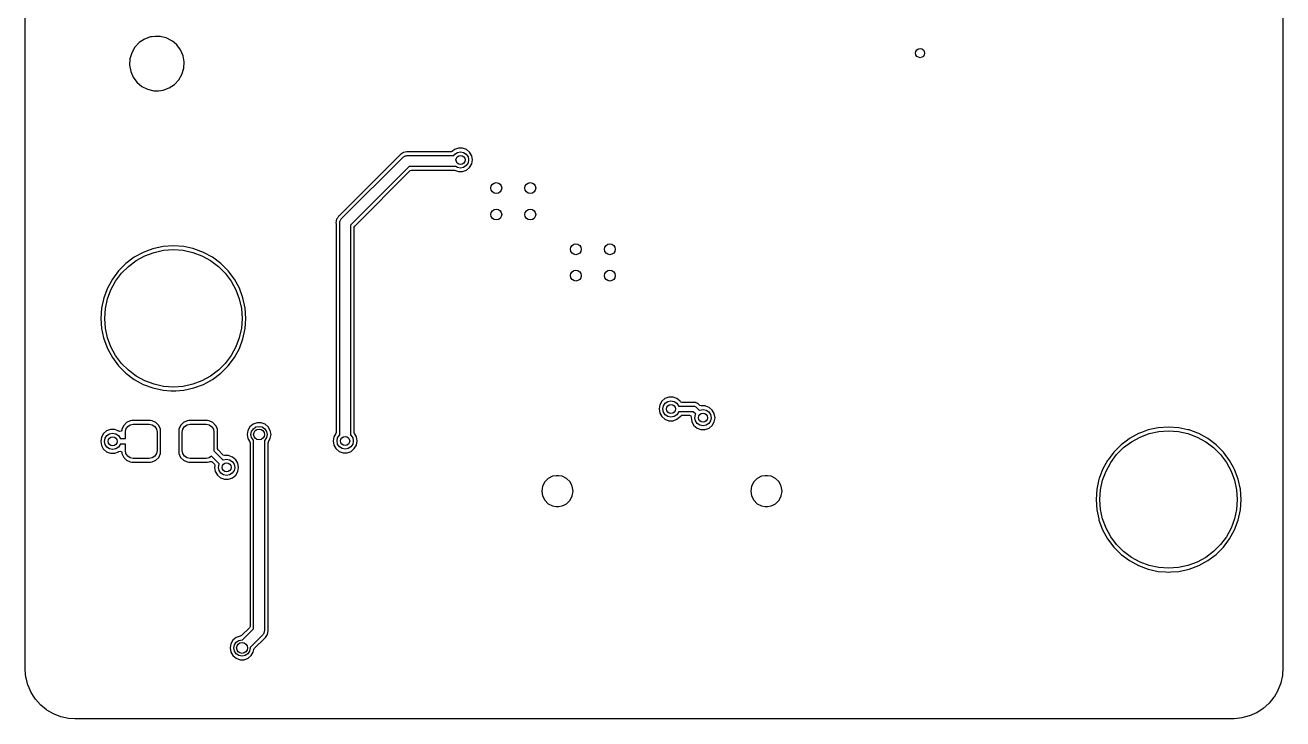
# Model space of a CAD drawing. Extents: x 1.12 to 2.49, y -4.71 to -3.25.
# Drawn here: x 1.119 to 2.488, y -4.71 to -3.955 of the extents above; entities that cross this region are included whole.
import ezdxf

# ---------------------------------------------------------------- set-up
doc = ezdxf.new("R2010")
doc.units = 0
doc.header["$MEASUREMENT"] = 0
doc.layers.add('BLACK', color=7, linetype='CONTINUOUS')

msp = doc.modelspace()

# ---------------------------------------------------------------- linework, layer by layer
at = {"layer": 'BLACK', "linetype": 'CONTINUOUS'}
for p, q in [((2.48808, -3.30129), (2.48819, -4.65272)), ((1.11895, -3.99848), (1.11894, -3.92992)), ((1.24897, -3.97017), (1.2432, -3.97396)), ((1.25546, -3.96781), (1.24897, -3.97017)), ((1.25718, -3.96761), (1.25546, -3.96781)), ((1.25546, -3.96781), (1.25546, -3.96781)), ((1.2606, -3.9672), (1.25718, -3.96761)), ((1.26578, -3.9672), (1.2606, -3.9672)), ((1.26737, -3.96758), (1.26578, -3.9672)), ((1.2725, -3.9688), (1.26737, -3.96758)), ((1.27867, -3.9719), (1.2725, -3.9688)), ((1.2725, -3.9688), (1.2725, -3.9688)), ((1.23846, -3.97899), (1.23501, -3.98497)), ((1.2432, -3.97396), (1.23846, -3.97899)), ((1.23846, -3.97899), (1.23846, -3.97899)), ((1.2432, -3.97396), (1.2432, -3.97396)), ((1.28113, -3.97396), (1.27867, -3.9719)), ((1.28396, -3.97634), (1.28113, -3.97396)), ((1.28809, -3.98188), (1.28396, -3.97634)), ((1.29082, -3.98822), (1.28809, -3.98188)), ((1.23303, -3.99159), (1.23262, -3.99848)), ((1.23501, -3.98497), (1.23303, -3.99159)), ((1.23303, -3.99159), (1.23303, -3.99159)), ((1.23501, -3.98497), (1.23501, -3.98497)), ((1.29202, -3.99502), (1.29082, -3.98822)), ((1.29162, -4.00192), (1.29202, -3.99502)), ((1.11897, -4.27402), (1.11895, -3.99848)), ((1.23262, -3.99848), (1.23262, -3.99848)), ((1.23262, -3.99848), (1.23382, -4.00528)), ((1.23382, -4.00528), (1.23656, -4.01163)), ((1.23656, -4.01163), (1.24068, -4.01717)), ((1.28618, -4.01452), (1.28964, -4.00853)), ((1.28964, -4.00853), (1.29162, -4.00192)), ((1.24068, -4.01717), (1.24598, -4.02161)), ((1.24598, -4.02161), (1.25215, -4.02471)), ((1.25215, -4.02471), (1.25887, -4.0263)), ((1.26918, -4.0257), (1.27567, -4.02334)), ((1.27567, -4.02334), (1.28144, -4.01954)), ((1.28144, -4.01954), (1.28618, -4.01452)), ((1.25887, -4.0263), (1.25887, -4.0263)), ((1.25887, -4.0263), (1.26404, -4.0263)), ((1.26404, -4.0263), (1.26918, -4.0257)), ((1.26404, -4.0263), (1.26404, -4.0263)), ((1.5308, -4.09347), (1.52962, -4.09425)), ((1.53465, -4.0927), (1.5308, -4.09347)), ((1.53543, -4.09286), (1.53465, -4.0927)), ((1.53465, -4.0927), (1.53465, -4.0927)), ((1.53581, -4.09289), (1.53543, -4.09286)), ((1.58262, -4.09289), (1.53581, -4.09289)), ((1.58386, -4.09244), (1.58262, -4.09289)), ((1.58641, -4.09031), (1.58386, -4.09244)), ((1.59065, -4.08876), (1.58641, -4.09031)), ((1.58665, -4.09531), (1.58952, -4.09339)), ((1.58952, -4.09339), (1.59291, -4.09272)), ((1.59517, -4.08876), (1.59065, -4.08876)), ((1.59291, -4.09272), (1.5963, -4.09339)), ((1.59942, -4.09031), (1.59517, -4.08876)), ((1.5963, -4.09339), (1.59918, -4.09531)), ((1.60288, -4.09321), (1.59942, -4.09031)), ((1.60514, -4.09712), (1.60288, -4.09321)), ((1.60288, -4.09321), (1.60288, -4.09321)), ((1.52685, -4.0966), (1.46117, -4.16228)), ((1.46315, -4.1659), (1.53047, -4.09858)), ((1.52709, -4.09631), (1.52685, -4.0966)), ((1.52754, -4.09565), (1.52709, -4.09631)), ((1.52962, -4.09425), (1.52754, -4.09565)), ((1.52754, -4.09565), (1.52754, -4.09565)), ((1.53047, -4.09858), (1.53114, -4.09819)), ((1.53114, -4.09819), (1.53169, -4.09764)), ((1.53169, -4.09764), (1.53244, -4.09744)), ((1.53244, -4.09744), (1.53312, -4.09705)), ((1.53312, -4.09705), (1.53389, -4.09705)), ((1.53389, -4.09705), (1.53465, -4.09685)), ((1.53465, -4.09685), (1.58562, -4.09685)), ((1.58562, -4.09685), (1.58665, -4.09531)), ((1.59918, -4.09531), (1.6011, -4.09818)), ((1.6011, -4.10496), (1.59918, -4.10784)), ((1.6011, -4.09818), (1.60177, -4.10157)), ((1.60177, -4.10157), (1.6011, -4.10496)), ((1.60288, -4.10994), (1.60514, -4.10603)), ((1.60593, -4.10157), (1.60514, -4.09712)), ((1.60514, -4.09712), (1.60514, -4.09712)), ((1.60514, -4.09712), (1.60514, -4.09712)), ((1.60514, -4.10603), (1.60593, -4.10157)), ((1.53709, -4.10866), (1.47323, -4.17252)), ((1.47775, -4.1736), (1.53817, -4.11318)), ((1.58788, -4.10866), (1.53709, -4.10866)), ((1.53817, -4.11318), (1.53953, -4.11262)), ((1.53953, -4.11262), (1.5855, -4.11262)), ((1.5855, -4.11262), (1.58624, -4.11282)), ((1.58624, -4.11282), (1.58625, -4.11279)), ((1.58625, -4.11279), (1.58641, -4.11284)), ((1.58641, -4.11284), (1.59065, -4.11439)), ((1.58952, -4.10976), (1.58788, -4.10866)), ((1.59291, -4.11043), (1.58952, -4.10976)), ((1.59065, -4.11439), (1.59065, -4.11439)), ((1.59065, -4.11439), (1.59517, -4.11439)), ((1.5963, -4.10976), (1.59291, -4.11043)), ((1.59517, -4.11439), (1.59942, -4.11284)), ((1.59517, -4.11439), (1.59517, -4.11439)), ((1.59918, -4.10784), (1.5963, -4.10976)), ((1.59942, -4.11284), (1.60288, -4.10994)), ((1.46088, -4.16252), (1.46021, -4.16297)), ((1.46117, -4.16228), (1.46088, -4.16252)), ((1.45803, -4.16623), (1.45727, -4.17008)), ((1.45727, -4.17008), (1.45727, -4.17008)), ((1.45727, -4.17008), (1.45742, -4.17086)), ((1.45742, -4.17086), (1.45746, -4.17124)), ((1.45746, -4.17124), (1.45746, -4.39842)), ((1.45882, -4.16506), (1.45803, -4.16623)), ((1.46021, -4.16297), (1.45882, -4.16506)), ((1.45882, -4.16506), (1.45882, -4.16506)), ((1.46021, -4.16297), (1.46021, -4.16297)), ((1.46142, -4.17008), (1.46162, -4.16933)), ((1.46142, -4.40098), (1.46142, -4.17008)), ((1.46162, -4.16855), (1.46201, -4.16788)), ((1.46162, -4.16933), (1.46162, -4.16855)), ((1.46201, -4.16788), (1.46221, -4.16713)), ((1.46221, -4.16713), (1.46276, -4.16658)), ((1.46276, -4.16658), (1.46315, -4.1659)), ((1.47323, -4.17252), (1.47323, -4.40098)), ((1.47719, -4.17496), (1.47775, -4.1736)), ((1.47719, -4.37264), (1.47719, -4.17496)), ((1.24751, -4.20219), (1.23763, -4.20759)), ((1.25095, -4.20091), (1.24751, -4.20219)), ((1.24924, -4.20597), (1.25924, -4.20224)), ((1.25807, -4.19825), (1.25095, -4.20091)), ((1.26908, -4.19586), (1.25807, -4.19825)), ((1.25807, -4.19825), (1.25807, -4.19825)), ((1.25807, -4.19825), (1.25807, -4.19825)), ((1.25924, -4.20224), (1.26967, -4.19997)), ((1.28031, -4.19505), (1.26908, -4.19586)), ((1.26908, -4.19586), (1.26908, -4.19586)), ((1.26967, -4.19997), (1.28031, -4.19921)), ((1.28032, -4.19505), (1.28031, -4.19505)), ((1.28031, -4.19921), (1.29096, -4.19997)), ((1.29155, -4.19586), (1.28032, -4.19505)), ((1.29096, -4.19997), (1.30139, -4.20224)), ((1.30139, -4.198), (1.29155, -4.19586)), ((1.29155, -4.19586), (1.29155, -4.19586)), ((1.30256, -4.19825), (1.30139, -4.198)), ((1.30139, -4.20224), (1.31139, -4.20597)), ((1.31312, -4.20219), (1.30256, -4.19825)), ((1.323, -4.20759), (1.31312, -4.20219)), ((1.31312, -4.20219), (1.31312, -4.20219)), ((1.22861, -4.21434), (1.22064, -4.22231)), ((1.23763, -4.20759), (1.22861, -4.21434)), ((1.23133, -4.21748), (1.23987, -4.21109)), ((1.23987, -4.21109), (1.24924, -4.20597)), ((1.31139, -4.20597), (1.32076, -4.21109)), ((1.32076, -4.21109), (1.3293, -4.21748)), ((1.33202, -4.21434), (1.323, -4.20759)), ((1.323, -4.20759), (1.323, -4.20759)), ((1.323, -4.20759), (1.323, -4.20759)), ((1.33999, -4.22231), (1.33202, -4.21434)), ((1.33202, -4.21434), (1.33202, -4.21434)), ((1.22064, -4.22231), (1.21389, -4.23133)), ((1.21739, -4.23357), (1.22378, -4.22503)), ((1.22378, -4.22503), (1.23133, -4.21748)), ((1.3293, -4.21748), (1.33685, -4.22503)), ((1.33685, -4.22503), (1.34324, -4.23357)), ((1.34674, -4.23133), (1.33999, -4.22231)), ((1.33999, -4.22231), (1.33999, -4.22231)), ((1.33999, -4.22231), (1.33999, -4.22231)), ((1.20849, -4.24121), (1.20455, -4.25177)), ((1.21389, -4.23133), (1.20849, -4.24121)), ((1.20854, -4.25294), (1.21227, -4.24294)), ((1.21227, -4.24294), (1.21739, -4.23357)), ((1.34324, -4.23357), (1.34836, -4.24294)), ((1.35214, -4.24121), (1.34674, -4.23133)), ((1.34836, -4.24294), (1.35209, -4.25294)), ((1.35608, -4.25177), (1.35214, -4.24121)), ((1.20455, -4.25177), (1.20216, -4.26278)), ((1.20627, -4.26337), (1.20854, -4.25294)), ((1.35209, -4.25294), (1.35436, -4.26337)), ((1.35847, -4.26278), (1.35608, -4.25177)), ((1.20216, -4.26278), (1.20135, -4.27402)), ((1.20216, -4.26278), (1.20216, -4.26278)), ((1.20551, -4.27402), (1.20627, -4.26337)), ((1.35436, -4.26337), (1.35512, -4.27402)), ((1.35928, -4.27402), (1.35847, -4.26278)), ((1.11898, -4.40787), (1.11897, -4.27402)), ((1.20135, -4.27402), (1.20135, -4.27402)), ((1.20135, -4.27402), (1.20216, -4.28525)), ((1.20216, -4.28525), (1.20216, -4.28525)), ((1.20216, -4.28525), (1.2043, -4.2951)), ((1.20627, -4.28466), (1.20551, -4.27402)), ((1.20854, -4.29509), (1.20627, -4.28466)), ((1.35436, -4.28466), (1.35209, -4.29509)), ((1.35512, -4.27402), (1.35436, -4.28466)), ((1.35608, -4.29626), (1.35847, -4.28525)), ((1.35847, -4.28525), (1.35928, -4.27402)), ((1.2043, -4.2951), (1.20455, -4.29626)), ((1.20455, -4.29626), (1.20849, -4.30682)), ((1.21227, -4.30509), (1.20854, -4.29509)), ((1.35209, -4.29509), (1.34836, -4.30509)), ((1.35214, -4.30682), (1.35608, -4.29626)), ((1.20849, -4.30682), (1.20849, -4.30682)), ((1.20849, -4.30682), (1.21389, -4.3167)), ((1.21739, -4.31446), (1.21227, -4.30509)), ((1.34836, -4.30509), (1.34324, -4.31446)), ((1.34674, -4.31671), (1.35214, -4.30682)), ((1.21389, -4.3167), (1.21389, -4.31671)), ((1.21389, -4.31671), (1.21389, -4.31671)), ((1.21389, -4.31671), (1.22064, -4.32572)), ((1.22378, -4.323), (1.21739, -4.31446)), ((1.22064, -4.32572), (1.22064, -4.32572)), ((1.22064, -4.32572), (1.22861, -4.33369)), ((1.23133, -4.33055), (1.22378, -4.323)), ((1.33685, -4.323), (1.3293, -4.33055)), ((1.33202, -4.33369), (1.33999, -4.32572)), ((1.34324, -4.31446), (1.33685, -4.323)), ((1.33999, -4.32572), (1.34674, -4.31671)), ((1.22861, -4.33369), (1.22861, -4.33369)), ((1.22861, -4.33369), (1.22861, -4.33369)), ((1.22861, -4.33369), (1.23763, -4.34044)), ((1.23987, -4.33694), (1.23133, -4.33055)), ((1.23763, -4.34044), (1.23763, -4.34044)), ((1.23763, -4.34044), (1.23763, -4.34044)), ((1.23763, -4.34044), (1.24751, -4.34584)), ((1.24924, -4.34206), (1.23987, -4.33694)), ((1.32076, -4.33694), (1.31139, -4.34206)), ((1.31312, -4.34584), (1.323, -4.34044)), ((1.3293, -4.33055), (1.32076, -4.33694)), ((1.323, -4.34044), (1.33202, -4.33369)), ((1.24751, -4.34584), (1.24751, -4.34584)), ((1.24751, -4.34584), (1.24751, -4.34584)), ((1.24751, -4.34584), (1.25807, -4.34978)), ((1.25924, -4.34579), (1.24924, -4.34206)), ((1.25807, -4.34978), (1.26908, -4.35217)), ((1.26967, -4.34806), (1.25924, -4.34579)), ((1.26908, -4.35217), (1.27751, -4.35278)), ((1.28031, -4.34882), (1.26967, -4.34806)), ((1.27751, -4.35278), (1.28031, -4.35298)), ((1.29096, -4.34806), (1.28031, -4.34882)), ((1.28031, -4.35298), (1.28031, -4.35298)), ((1.28031, -4.35298), (1.28032, -4.35298)), ((1.28032, -4.35298), (1.28281, -4.3528)), ((1.28281, -4.3528), (1.29155, -4.35217)), ((1.30139, -4.34579), (1.29096, -4.34806)), ((1.29155, -4.35217), (1.30256, -4.34978)), ((1.31139, -4.34206), (1.30139, -4.34579)), ((1.30256, -4.34978), (1.31312, -4.34584)), ((1.81208, -4.36427), (1.80982, -4.36819)), ((1.81554, -4.36137), (1.81208, -4.36427)), ((1.81208, -4.36427), (1.81208, -4.36427)), ((1.81386, -4.36925), (1.81578, -4.36637)), ((1.81979, -4.35982), (1.81554, -4.36137)), ((1.81578, -4.36637), (1.81866, -4.36445)), ((1.81866, -4.36445), (1.82205, -4.36378)), ((1.82431, -4.35982), (1.81979, -4.35982)), ((1.82205, -4.36378), (1.82544, -4.36445)), ((1.82855, -4.36137), (1.82431, -4.35982)), ((1.82544, -4.36445), (1.82831, -4.36637)), ((1.82831, -4.36637), (1.83023, -4.36925)), ((1.83202, -4.36427), (1.82855, -4.36137)), ((1.82855, -4.36137), (1.82855, -4.36137)), ((1.8323, -4.36476), (1.83202, -4.36427)), ((1.83202, -4.36427), (1.83202, -4.36427)), ((1.83202, -4.36427), (1.83202, -4.36427)), ((1.83261, -4.36516), (1.8323, -4.36476)), ((1.83397, -4.36573), (1.83261, -4.36516)), ((1.84554, -4.36573), (1.83397, -4.36573)), ((1.84592, -4.36565), (1.84554, -4.36573)), ((1.84593, -4.36568), (1.84592, -4.36565)), ((1.84616, -4.36564), (1.84593, -4.36568)), ((1.84762, -4.36573), (1.84616, -4.36564)), ((1.84768, -4.36573), (1.84762, -4.36573)), ((1.84914, -4.36573), (1.84768, -4.36573)), ((1.84935, -4.36578), (1.84914, -4.36573)), ((1.84914, -4.36573), (1.84914, -4.36573)), ((1.84956, -4.36584), (1.84935, -4.36578)), ((1.8502, -4.36623), (1.84956, -4.36584)), ((1.84956, -4.36584), (1.84956, -4.36584)), ((1.85081, -4.3666), (1.8502, -4.36623)), ((1.85086, -4.36663), (1.85081, -4.3666)), ((1.85216, -4.36731), (1.85086, -4.36663)), ((1.85267, -4.36805), (1.85216, -4.36731)), ((1.47719, -4.39842), (1.47719, -4.37264)), ((1.80982, -4.36819), (1.80903, -4.37264)), ((1.80903, -4.37264), (1.80982, -4.37709)), ((1.80982, -4.37709), (1.81208, -4.381)), ((1.81208, -4.381), (1.81208, -4.381)), ((1.81208, -4.381), (1.81554, -4.38391)), ((1.81319, -4.37264), (1.81386, -4.36925)), ((1.81386, -4.37603), (1.81319, -4.37264)), ((1.81578, -4.3789), (1.81386, -4.37603)), ((1.81866, -4.38082), (1.81578, -4.3789)), ((1.82205, -4.3815), (1.81866, -4.38082)), ((1.82544, -4.38082), (1.82205, -4.3815)), ((1.82831, -4.3789), (1.82544, -4.38082)), ((1.83023, -4.37603), (1.82831, -4.3789)), ((1.82855, -4.38391), (1.83202, -4.381)), ((1.83023, -4.36925), (1.83032, -4.36969)), ((1.83032, -4.37559), (1.83023, -4.37603)), ((1.83032, -4.36969), (1.84744, -4.36969)), ((1.84622, -4.37559), (1.83032, -4.37559)), ((1.83202, -4.381), (1.8323, -4.38051)), ((1.8323, -4.38051), (1.83347, -4.37961)), ((1.83347, -4.37961), (1.83397, -4.37955)), ((1.83397, -4.37955), (1.84214, -4.37955)), ((1.84214, -4.37955), (1.84351, -4.38011)), ((1.84351, -4.38011), (1.84407, -4.38148)), ((1.84407, -4.38148), (1.84404, -4.38181)), ((1.84905, -4.37842), (1.84622, -4.37559)), ((1.84744, -4.36969), (1.84762, -4.36972)), ((1.84762, -4.36972), (1.8477, -4.3697)), ((1.8477, -4.3697), (1.84782, -4.36975)), ((1.84782, -4.36975), (1.84845, -4.36986)), ((1.84813, -4.38218), (1.8488, -4.37879)), ((1.84845, -4.36986), (1.84895, -4.37028)), ((1.8488, -4.37879), (1.84905, -4.37842)), ((1.84895, -4.37028), (1.84953, -4.37055)), ((1.84953, -4.37055), (1.85323, -4.37425)), ((1.8529, -4.36832), (1.85267, -4.36805)), ((1.85338, -4.3688), (1.8529, -4.36832)), ((1.85323, -4.37425), (1.8536, -4.374)), ((1.85474, -4.36937), (1.85338, -4.3688)), ((1.8536, -4.374), (1.85699, -4.37333)), ((1.85925, -4.36937), (1.85474, -4.36937)), ((1.85699, -4.37333), (1.86038, -4.374)), ((1.85982, -4.36958), (1.85925, -4.36937)), ((1.86349, -4.37092), (1.85982, -4.36958)), ((1.86038, -4.374), (1.86325, -4.37592)), ((1.86325, -4.37592), (1.86517, -4.37879)), ((1.86696, -4.37382), (1.86349, -4.37092)), ((1.86517, -4.37879), (1.86585, -4.38218)), ((1.86922, -4.37773), (1.86696, -4.37382)), ((1.86696, -4.37382), (1.86696, -4.37382)), ((1.87, -4.38218), (1.86922, -4.37773)), ((1.86922, -4.37773), (1.86922, -4.37773)), ((1.86922, -4.37773), (1.86922, -4.37773)), ((1.21191, -4.39506), (1.20767, -4.3966)), ((1.21643, -4.39506), (1.21191, -4.39506)), ((1.21988, -4.39631), (1.21643, -4.39506)), ((1.22434, -4.39448), (1.22418, -4.39567)), ((1.22621, -4.39046), (1.22434, -4.39448)), ((1.22434, -4.39448), (1.22434, -4.39448)), ((1.22934, -4.38733), (1.22621, -4.39046)), ((1.22621, -4.39046), (1.22621, -4.39046)), ((1.22805, -4.39779), (1.22871, -4.39449)), ((1.22871, -4.39449), (1.23057, -4.3917)), ((1.23336, -4.38546), (1.22934, -4.38733)), ((1.22934, -4.38733), (1.22934, -4.38733)), ((1.23057, -4.3917), (1.23337, -4.38983)), ((1.23519, -4.38522), (1.23336, -4.38546)), ((1.23337, -4.38983), (1.23666, -4.38917)), ((1.25536, -4.38522), (1.23519, -4.38522)), ((1.23519, -4.38522), (1.23519, -4.38522)), ((1.23666, -4.38917), (1.25389, -4.38917)), ((1.25389, -4.38917), (1.25718, -4.38983)), ((1.25682, -4.38541), (1.25536, -4.38522)), ((1.25536, -4.38522), (1.25536, -4.38522)), ((1.25719, -4.38546), (1.25682, -4.38541)), ((1.25718, -4.38983), (1.25998, -4.3917)), ((1.26121, -4.38733), (1.25719, -4.38546)), ((1.25719, -4.38546), (1.25719, -4.38546)), ((1.25998, -4.3917), (1.26184, -4.39449)), ((1.26434, -4.39046), (1.26121, -4.38733)), ((1.26121, -4.38733), (1.26121, -4.38733)), ((1.26184, -4.39449), (1.2625, -4.39779)), ((1.26438, -4.39055), (1.26434, -4.39046)), ((1.26434, -4.39046), (1.26434, -4.39046)), ((1.26434, -4.39046), (1.26434, -4.39046)), ((1.26622, -4.39448), (1.26438, -4.39055)), ((1.26646, -4.39631), (1.26622, -4.39448)), ((1.26622, -4.39448), (1.26622, -4.39448)), ((1.28634, -4.39448), (1.2861, -4.39631)), ((1.28822, -4.39046), (1.28634, -4.39448)), ((1.28634, -4.39448), (1.28634, -4.39448)), ((1.28634, -4.39448), (1.28634, -4.39448)), ((1.28634, -4.39448), (1.28634, -4.39448)), ((1.29135, -4.38733), (1.28822, -4.39046)), ((1.28822, -4.39046), (1.28822, -4.39046)), ((1.29006, -4.39779), (1.29071, -4.39449)), ((1.29071, -4.39449), (1.29258, -4.3917)), ((1.29537, -4.38546), (1.29135, -4.38733)), ((1.29135, -4.38733), (1.29135, -4.38733)), ((1.29258, -4.3917), (1.29538, -4.38983)), ((1.2972, -4.38522), (1.29537, -4.38546)), ((1.29538, -4.38983), (1.29867, -4.38917)), ((1.31737, -4.38522), (1.2972, -4.38522)), ((1.2972, -4.38522), (1.2972, -4.38522)), ((1.29867, -4.38917), (1.3159, -4.38917)), ((1.3159, -4.38917), (1.31919, -4.38983)), ((1.31883, -4.38541), (1.31737, -4.38522)), ((1.31737, -4.38522), (1.31737, -4.38522)), ((1.3192, -4.38546), (1.31883, -4.38541)), ((1.31919, -4.38983), (1.32199, -4.3917)), ((1.32322, -4.38733), (1.3192, -4.38546)), ((1.3192, -4.38546), (1.3192, -4.38546)), ((1.32199, -4.3917), (1.32385, -4.39449)), ((1.32635, -4.39046), (1.32322, -4.38733)), ((1.32322, -4.38733), (1.32322, -4.38733)), ((1.32385, -4.39449), (1.32451, -4.39779)), ((1.32639, -4.39055), (1.32635, -4.39046)), ((1.32635, -4.39046), (1.32635, -4.39046)), ((1.32635, -4.39046), (1.32635, -4.39046)), ((1.32822, -4.39448), (1.32639, -4.39055)), ((1.32846, -4.39631), (1.32822, -4.39448)), ((1.32822, -4.39448), (1.32822, -4.39448)), ((1.36365, -4.39203), (1.36139, -4.39594)), ((1.36712, -4.38912), (1.36365, -4.39203)), ((1.36365, -4.39203), (1.36365, -4.39203)), ((1.36544, -4.397), (1.36736, -4.39413)), ((1.37136, -4.38758), (1.36712, -4.38912)), ((1.36736, -4.39413), (1.37023, -4.39221)), ((1.37023, -4.39221), (1.37362, -4.39154)), ((1.37588, -4.38758), (1.37136, -4.38758)), ((1.37362, -4.39154), (1.37701, -4.39221)), ((1.38013, -4.38912), (1.37588, -4.38758)), ((1.37701, -4.39221), (1.37989, -4.39413)), ((1.37989, -4.39413), (1.38181, -4.397)), ((1.38359, -4.39203), (1.38013, -4.38912)), ((1.38585, -4.39594), (1.38359, -4.39203)), ((1.38359, -4.39203), (1.38359, -4.39203)), ((1.81554, -4.38391), (1.81979, -4.38545)), ((1.81979, -4.38545), (1.81979, -4.38545)), ((1.81979, -4.38545), (1.82431, -4.38545)), ((1.82431, -4.38545), (1.82855, -4.38391)), ((1.82431, -4.38545), (1.82431, -4.38545)), ((1.84404, -4.38181), (1.84398, -4.38218)), ((1.84398, -4.38218), (1.84398, -4.38218)), ((1.84398, -4.38218), (1.84398, -4.38218)), ((1.84398, -4.38218), (1.84428, -4.38391)), ((1.84428, -4.38391), (1.84476, -4.38664)), ((1.84476, -4.38664), (1.84697, -4.39046)), ((1.84697, -4.39046), (1.84702, -4.39055)), ((1.84702, -4.39055), (1.85048, -4.39345)), ((1.8488, -4.38557), (1.84813, -4.38218)), ((1.85072, -4.38845), (1.8488, -4.38557)), ((1.85048, -4.39345), (1.85473, -4.395)), ((1.8536, -4.39037), (1.85072, -4.38845)), ((1.85699, -4.39104), (1.8536, -4.39037)), ((1.85473, -4.395), (1.85473, -4.395)), ((1.85473, -4.395), (1.85925, -4.395)), ((1.86038, -4.39037), (1.85699, -4.39104)), ((1.85925, -4.395), (1.86349, -4.39345)), ((1.85925, -4.395), (1.85925, -4.395)), ((1.86325, -4.38845), (1.86038, -4.39037)), ((1.86517, -4.38557), (1.86325, -4.38845)), ((1.86349, -4.39345), (1.86696, -4.39055)), ((1.86585, -4.38218), (1.86517, -4.38557)), ((1.86696, -4.39055), (1.86922, -4.38664)), ((1.86922, -4.38664), (1.87, -4.38218)), ((2.35254, -4.3931), (2.34153, -4.3955)), ((2.36378, -4.3923), (2.35254, -4.3931)), ((2.35254, -4.3931), (2.35254, -4.3931)), ((2.37502, -4.3931), (2.36378, -4.3923)), ((2.36378, -4.3923), (2.36378, -4.3923)), ((2.38486, -4.39524), (2.37502, -4.3931)), ((2.37502, -4.3931), (2.37502, -4.3931)), ((2.38603, -4.3955), (2.38486, -4.39524)), ((1.119, -4.63268), (1.11898, -4.40787)), ((1.20195, -4.40342), (1.20116, -4.40787)), ((1.20116, -4.40787), (1.20195, -4.41232)), ((1.2042, -4.39951), (1.20195, -4.40342)), ((1.20421, -4.39951), (1.2042, -4.39951)), ((1.20767, -4.3966), (1.20421, -4.39951)), ((1.20531, -4.40787), (1.20599, -4.40448)), ((1.20599, -4.41126), (1.20531, -4.40787)), ((1.20599, -4.40448), (1.20791, -4.40161)), ((1.20791, -4.40161), (1.21078, -4.39969)), ((1.21078, -4.39969), (1.21417, -4.39902)), ((1.21417, -4.39902), (1.21756, -4.39969)), ((1.21756, -4.39969), (1.22044, -4.40161)), ((1.22068, -4.3966), (1.21988, -4.39631)), ((1.22044, -4.40161), (1.22236, -4.40448)), ((1.22103, -4.3969), (1.22068, -4.3966)), ((1.22201, -4.39733), (1.22103, -4.3969)), ((1.22344, -4.39695), (1.22201, -4.39733)), ((1.22236, -4.40448), (1.22244, -4.40492)), ((1.22244, -4.40492), (1.22805, -4.40492)), ((1.22418, -4.39567), (1.22344, -4.39695)), ((1.22805, -4.40492), (1.22805, -4.39779)), ((1.2625, -4.39779), (1.2625, -4.41796)), ((1.26646, -4.41944), (1.26646, -4.39631)), ((1.2861, -4.39631), (1.2861, -4.39631)), ((1.2861, -4.39631), (1.2861, -4.41944)), ((1.29006, -4.41796), (1.29006, -4.39779)), ((1.32451, -4.39779), (1.32451, -4.41796)), ((1.32846, -4.41593), (1.32846, -4.39631)), ((1.32846, -4.39631), (1.32846, -4.39631)), ((1.32846, -4.39631), (1.32846, -4.39631)), ((1.36139, -4.39594), (1.36061, -4.40039)), ((1.36061, -4.40039), (1.36139, -4.40484)), ((1.36139, -4.40484), (1.3635, -4.40849)), ((1.3635, -4.40849), (1.36376, -4.40946)), ((1.36476, -4.40039), (1.36544, -4.397)), ((1.36544, -4.40378), (1.36476, -4.40039)), ((1.36736, -4.40666), (1.36544, -4.40378)), ((1.36772, -4.4069), (1.36736, -4.40666)), ((1.36772, -4.61173), (1.36772, -4.4069)), ((1.37989, -4.40666), (1.37953, -4.4069)), ((1.37953, -4.4069), (1.37953, -4.61417)), ((1.38181, -4.40378), (1.37989, -4.40666)), ((1.38181, -4.397), (1.38248, -4.40039)), ((1.38248, -4.40039), (1.38181, -4.40378)), ((1.38348, -4.40946), (1.38374, -4.40849)), ((1.38374, -4.40849), (1.38433, -4.40748)), ((1.38433, -4.40748), (1.38585, -4.40484)), ((1.38663, -4.40039), (1.38585, -4.39594)), ((1.38585, -4.39594), (1.38585, -4.39594)), ((1.38585, -4.39594), (1.38585, -4.39594)), ((1.38585, -4.40484), (1.38663, -4.40039)), ((1.38585, -4.40484), (1.38585, -4.40484)), ((1.38585, -4.40484), (1.38585, -4.40484)), ((1.45509, -4.40303), (1.45431, -4.40748)), ((1.45431, -4.40748), (1.45509, -4.41193)), ((1.45717, -4.39943), (1.45509, -4.40303)), ((1.4572, -4.39938), (1.45717, -4.39943)), ((1.45746, -4.39842), (1.4572, -4.39938)), ((1.45846, -4.40748), (1.45914, -4.40409)), ((1.45914, -4.41087), (1.45846, -4.40748)), ((1.45914, -4.40409), (1.46106, -4.40122)), ((1.46106, -4.40122), (1.46142, -4.40098)), ((1.47323, -4.40098), (1.47359, -4.40122)), ((1.47359, -4.40122), (1.47551, -4.40409)), ((1.47551, -4.40409), (1.47618, -4.40748)), ((1.47618, -4.40748), (1.47551, -4.41087)), ((1.47744, -4.39938), (1.47719, -4.39842)), ((1.47747, -4.39943), (1.47744, -4.39938)), ((1.47955, -4.40303), (1.47747, -4.39943)), ((1.48034, -4.40748), (1.47955, -4.40303)), ((1.47955, -4.40303), (1.47955, -4.40303)), ((1.47955, -4.40303), (1.47955, -4.40303)), ((1.47955, -4.41193), (1.48034, -4.40748)), ((2.31889, -4.40648), (2.31207, -4.41159)), ((2.31479, -4.41473), (2.32334, -4.40833)), ((2.32109, -4.40483), (2.31889, -4.40648)), ((2.33098, -4.39943), (2.32109, -4.40483)), ((2.32109, -4.40483), (2.32109, -4.40483)), ((2.32109, -4.40483), (2.32109, -4.40483)), ((2.32334, -4.40833), (2.33271, -4.40322)), ((2.33442, -4.39815), (2.33098, -4.39943)), ((2.33271, -4.40322), (2.34271, -4.39949)), ((2.34153, -4.3955), (2.33442, -4.39815)), ((2.34153, -4.3955), (2.34153, -4.3955)), ((2.34153, -4.3955), (2.34153, -4.3955)), ((2.34271, -4.39949), (2.35313, -4.39722)), ((2.35313, -4.39722), (2.36378, -4.39646)), ((2.36378, -4.39646), (2.37443, -4.39722)), ((2.37443, -4.39722), (2.38485, -4.39949)), ((2.38485, -4.39949), (2.39485, -4.40322)), ((2.39549, -4.39903), (2.38603, -4.3955)), ((2.39485, -4.40322), (2.40422, -4.40833)), ((2.39658, -4.39943), (2.39549, -4.39903)), ((2.40647, -4.40483), (2.39658, -4.39943)), ((2.40422, -4.40833), (2.41277, -4.41473)), ((2.41549, -4.41159), (2.40647, -4.40483)), ((2.40647, -4.40483), (2.40647, -4.40483)), ((2.40647, -4.40483), (2.40647, -4.40483)), ((1.20195, -4.41232), (1.20402, -4.41593)), ((1.20402, -4.41593), (1.2042, -4.41624)), ((1.2042, -4.41624), (1.20767, -4.41914)), ((1.20791, -4.41414), (1.20599, -4.41126)), ((1.20767, -4.41914), (1.21191, -4.42069)), ((1.21078, -4.41606), (1.20791, -4.41414)), ((1.21417, -4.41673), (1.21078, -4.41606)), ((1.21191, -4.42069), (1.21191, -4.42069)), ((1.21191, -4.42069), (1.21643, -4.42069)), ((1.21756, -4.41606), (1.21417, -4.41673)), ((1.21643, -4.42069), (1.22068, -4.41914)), ((1.21643, -4.42069), (1.21643, -4.42069)), ((1.22044, -4.41414), (1.21756, -4.41606)), ((1.22236, -4.41126), (1.22044, -4.41414)), ((1.22068, -4.41914), (1.22103, -4.41885)), ((1.22103, -4.41885), (1.22243, -4.41841)), ((1.22244, -4.41083), (1.22236, -4.41126)), ((1.22243, -4.41841), (1.22374, -4.41909)), ((1.22805, -4.41083), (1.22244, -4.41083)), ((1.22374, -4.41909), (1.22418, -4.42008)), ((1.22418, -4.42008), (1.22434, -4.42127)), ((1.22434, -4.42127), (1.22621, -4.42528)), ((1.22805, -4.41796), (1.22805, -4.41083)), ((1.22871, -4.42126), (1.22805, -4.41796)), ((1.23057, -4.42405), (1.22871, -4.42126)), ((1.26184, -4.42126), (1.25998, -4.42405)), ((1.2625, -4.41796), (1.26184, -4.42126)), ((1.26434, -4.42528), (1.26622, -4.42127)), ((1.26622, -4.42127), (1.26646, -4.41944)), ((1.26646, -4.41944), (1.26646, -4.41944)), ((1.2861, -4.41944), (1.28634, -4.42127)), ((1.2861, -4.41944), (1.2861, -4.41944)), ((1.28634, -4.42127), (1.28822, -4.42528)), ((1.29071, -4.42126), (1.29006, -4.41796)), ((1.29258, -4.42405), (1.29071, -4.42126)), ((1.32451, -4.41796), (1.32444, -4.4183)), ((1.32444, -4.4183), (1.33443, -4.42828)), ((1.32903, -4.41729), (1.32846, -4.41593)), ((1.33458, -4.42284), (1.32903, -4.41729)), ((1.36376, -4.40946), (1.36376, -4.60929)), ((1.38348, -4.46201), (1.38348, -4.40946)), ((1.45509, -4.41193), (1.45735, -4.41584)), ((1.45735, -4.41584), (1.45735, -4.41584)), ((1.45735, -4.41584), (1.46082, -4.41875)), ((1.46106, -4.41374), (1.45914, -4.41087)), ((1.46082, -4.41875), (1.46506, -4.4203)), ((1.46393, -4.41566), (1.46106, -4.41374)), ((1.46732, -4.41634), (1.46393, -4.41566)), ((1.46506, -4.4203), (1.46506, -4.4203)), ((1.46506, -4.4203), (1.46958, -4.4203)), ((1.47071, -4.41566), (1.46732, -4.41634)), ((1.46958, -4.4203), (1.47383, -4.41875)), ((1.46958, -4.4203), (1.46958, -4.4203)), ((1.47359, -4.41374), (1.47071, -4.41566)), ((1.47551, -4.41087), (1.47359, -4.41374)), ((1.47383, -4.41875), (1.47729, -4.41584)), ((1.47729, -4.41584), (1.47955, -4.41193)), ((2.3041, -4.41955), (2.30006, -4.42495)), ((2.30085, -4.43082), (2.30725, -4.42227)), ((2.31207, -4.41159), (2.3041, -4.41955)), ((2.30725, -4.42227), (2.31479, -4.41473)), ((2.41277, -4.41473), (2.42031, -4.42227)), ((2.42345, -4.41955), (2.41549, -4.41159)), ((2.41549, -4.41159), (2.41549, -4.41159)), ((2.42031, -4.42227), (2.42671, -4.43082)), ((2.43021, -4.42857), (2.42345, -4.41955)), ((2.42345, -4.41955), (2.42345, -4.41955)), ((2.42345, -4.41955), (2.42345, -4.41955)), ((1.22621, -4.42528), (1.22621, -4.42528)), ((1.22621, -4.42528), (1.22934, -4.42842)), ((1.22934, -4.42842), (1.22934, -4.42842)), ((1.22934, -4.42842), (1.22934, -4.42842)), ((1.22934, -4.42842), (1.23336, -4.43029)), ((1.23337, -4.42592), (1.23057, -4.42405)), ((1.23336, -4.43029), (1.23519, -4.43053)), ((1.23666, -4.42657), (1.23337, -4.42592)), ((1.23519, -4.43053), (1.25536, -4.43053)), ((1.25389, -4.42657), (1.23666, -4.42657)), ((1.25718, -4.42592), (1.25389, -4.42657)), ((1.25536, -4.43053), (1.25719, -4.43029)), ((1.25998, -4.42405), (1.25718, -4.42592)), ((1.25719, -4.43029), (1.26121, -4.42842)), ((1.26121, -4.42842), (1.26434, -4.42528)), ((1.28822, -4.42528), (1.28822, -4.42528)), ((1.28822, -4.42528), (1.29135, -4.42842)), ((1.29135, -4.42842), (1.29135, -4.42842)), ((1.29135, -4.42842), (1.29135, -4.42842)), ((1.29135, -4.42842), (1.29537, -4.43029)), ((1.29538, -4.42592), (1.29258, -4.42405)), ((1.29537, -4.43029), (1.2972, -4.43053)), ((1.29867, -4.42657), (1.29538, -4.42592)), ((1.2972, -4.43053), (1.31737, -4.43053)), ((1.3159, -4.42657), (1.29867, -4.42657)), ((1.31919, -4.42592), (1.3159, -4.42657)), ((1.31737, -4.43053), (1.3192, -4.43029)), ((1.3219, -4.42411), (1.31919, -4.42592)), ((1.3192, -4.43029), (1.32022, -4.42982)), ((1.32022, -4.42982), (1.32169, -4.42975)), ((1.32169, -4.42975), (1.3224, -4.4302)), ((1.33025, -4.43246), (1.3219, -4.42411)), ((1.3224, -4.4302), (1.32495, -4.43275)), ((1.32495, -4.43275), (1.32552, -4.43412)), ((1.32549, -4.43445), (1.32518, -4.43622)), ((1.32518, -4.43622), (1.32596, -4.44067)), ((1.32552, -4.43412), (1.32549, -4.43445)), ((1.32933, -4.43622), (1.33, -4.43283)), ((1.33, -4.43961), (1.32933, -4.43622)), ((1.33, -4.43283), (1.33025, -4.43246)), ((1.33443, -4.42828), (1.3348, -4.42804)), ((1.33594, -4.42341), (1.33458, -4.42284)), ((1.3348, -4.42804), (1.33819, -4.42736)), ((1.34045, -4.42341), (1.33594, -4.42341)), ((1.33819, -4.42736), (1.34158, -4.42804)), ((1.34102, -4.42361), (1.34045, -4.42341)), ((1.3447, -4.42495), (1.34102, -4.42361)), ((1.34158, -4.42804), (1.34445, -4.42996)), ((1.34445, -4.42996), (1.34637, -4.43283)), ((1.34816, -4.42786), (1.3447, -4.42495)), ((1.34637, -4.43283), (1.34705, -4.43622)), ((1.34705, -4.43622), (1.34637, -4.43961)), ((1.35042, -4.43177), (1.34816, -4.42786)), ((1.34816, -4.42786), (1.34816, -4.42786)), ((1.3512, -4.43622), (1.35042, -4.43177)), ((1.35042, -4.43177), (1.35042, -4.43177)), ((1.35042, -4.43177), (1.35042, -4.43177)), ((1.35042, -4.44067), (1.3512, -4.43622)), ((2.29735, -4.42857), (2.29195, -4.43846)), ((2.29574, -4.44019), (2.30085, -4.43082)), ((2.29789, -4.42786), (2.29735, -4.42857)), ((2.30006, -4.42495), (2.29789, -4.42786)), ((2.42671, -4.43082), (2.43182, -4.44019)), ((2.43438, -4.43622), (2.43021, -4.42857)), ((2.43021, -4.42857), (2.43021, -4.42857)), ((2.43021, -4.42857), (2.43021, -4.42857)), ((2.4356, -4.43846), (2.43438, -4.43622)), ((1.32596, -4.44067), (1.32822, -4.44458)), ((1.32822, -4.44458), (1.32822, -4.44458)), ((1.32822, -4.44458), (1.33168, -4.44749)), ((1.33193, -4.44248), (1.33, -4.43961)), ((1.33168, -4.44749), (1.33593, -4.44904)), ((1.3348, -4.4444), (1.33193, -4.44248)), ((1.33819, -4.44508), (1.3348, -4.4444)), ((1.33593, -4.44904), (1.33593, -4.44904)), ((1.33593, -4.44904), (1.34045, -4.44904)), ((1.34158, -4.4444), (1.33819, -4.44508)), ((1.34045, -4.44904), (1.3447, -4.44749)), ((1.34045, -4.44904), (1.34045, -4.44904)), ((1.34445, -4.44248), (1.34158, -4.4444)), ((1.34637, -4.43961), (1.34445, -4.44248)), ((1.3447, -4.44749), (1.34816, -4.44458)), ((1.34816, -4.44458), (1.35042, -4.44067)), ((1.68846, -4.44829), (1.6847, -4.45204)), ((1.69318, -4.44588), (1.68846, -4.44829)), ((1.68846, -4.44829), (1.68846, -4.44829)), ((1.69711, -4.44526), (1.69318, -4.44588)), ((1.69318, -4.44588), (1.69318, -4.44588)), ((1.69318, -4.44588), (1.69318, -4.44588)), ((1.69974, -4.44526), (1.69711, -4.44526)), ((1.70367, -4.44588), (1.69974, -4.44526)), ((1.70839, -4.44829), (1.70367, -4.44588)), ((1.70367, -4.44588), (1.70367, -4.44588)), ((1.70367, -4.44588), (1.70367, -4.44588)), ((1.71215, -4.45204), (1.70839, -4.44829)), ((1.70839, -4.44829), (1.70839, -4.44829)), ((1.91601, -4.44829), (1.91226, -4.45204)), ((1.91602, -4.44829), (1.91601, -4.44829)), ((1.92074, -4.44588), (1.91602, -4.44829)), ((1.92467, -4.44526), (1.92074, -4.44588)), ((1.92074, -4.44588), (1.92074, -4.44588)), ((1.92074, -4.44588), (1.92074, -4.44588)), ((1.9273, -4.44526), (1.92467, -4.44526)), ((1.93123, -4.44588), (1.9273, -4.44526)), ((1.93595, -4.44829), (1.93123, -4.44588)), ((1.93123, -4.44588), (1.93123, -4.44588)), ((1.93123, -4.44588), (1.93123, -4.44588)), ((1.93971, -4.45204), (1.93595, -4.44829)), ((1.93595, -4.44829), (1.93595, -4.44829)), ((2.28802, -4.44901), (2.28562, -4.46002)), ((2.28829, -4.44829), (2.28802, -4.44901)), ((2.29195, -4.43846), (2.28829, -4.44829)), ((2.29195, -4.43846), (2.29195, -4.43846)), ((2.29201, -4.45019), (2.29574, -4.44019)), ((2.43182, -4.44019), (2.43555, -4.45019)), ((2.43954, -4.44901), (2.4356, -4.43846)), ((2.44194, -4.46002), (2.43954, -4.44901)), ((1.38348, -4.61301), (1.38348, -4.46201)), ((1.68229, -4.45677), (1.68146, -4.46201)), ((1.68146, -4.46201), (1.68229, -4.46725)), ((1.6847, -4.45204), (1.68229, -4.45677)), ((1.68229, -4.45677), (1.68229, -4.45677)), ((1.68229, -4.45677), (1.68229, -4.45677)), ((1.6847, -4.45204), (1.6847, -4.45204)), ((1.71375, -4.45519), (1.71215, -4.45204)), ((1.71215, -4.45204), (1.71215, -4.45204)), ((1.71456, -4.45677), (1.71375, -4.45519)), ((1.71539, -4.46201), (1.71456, -4.45677)), ((1.71456, -4.46725), (1.71539, -4.46201)), ((1.90985, -4.45677), (1.90902, -4.46201)), ((1.90902, -4.46201), (1.90985, -4.46725)), ((1.91226, -4.45204), (1.90985, -4.45677)), ((1.90985, -4.45677), (1.90985, -4.45677)), ((1.90985, -4.45677), (1.90985, -4.45677)), ((1.91226, -4.45204), (1.91226, -4.45204)), ((1.94131, -4.45519), (1.93971, -4.45204)), ((1.93971, -4.45204), (1.93971, -4.45204)), ((1.94211, -4.45677), (1.94131, -4.45519)), ((1.94295, -4.46201), (1.94211, -4.45677)), ((1.94211, -4.46725), (1.94295, -4.46201)), ((2.28562, -4.46002), (2.28482, -4.47126)), ((2.28562, -4.46002), (2.28562, -4.46002)), ((2.28898, -4.47126), (2.28974, -4.46061)), ((2.28974, -4.46061), (2.29201, -4.45019)), ((2.43555, -4.45019), (2.43782, -4.46061)), ((2.43782, -4.46061), (2.43858, -4.47126)), ((2.44274, -4.47126), (2.44194, -4.46002)), ((1.68229, -4.46725), (1.68229, -4.46725)), ((1.68229, -4.46725), (1.68229, -4.46725)), ((1.68229, -4.46725), (1.6847, -4.47198)), ((1.6847, -4.47198), (1.6847, -4.47198)), ((1.6847, -4.47198), (1.68846, -4.47573)), ((1.68846, -4.47573), (1.68846, -4.47573)), ((1.68846, -4.47573), (1.69318, -4.47814)), ((1.70367, -4.47814), (1.70613, -4.47688)), ((1.70613, -4.47688), (1.70839, -4.47573)), ((1.70839, -4.47573), (1.71215, -4.47198)), ((1.70839, -4.47573), (1.70839, -4.47573)), ((1.70839, -4.47573), (1.70839, -4.47573)), ((1.71215, -4.47198), (1.71456, -4.46725)), ((1.90985, -4.46725), (1.90985, -4.46725)), ((1.90985, -4.46725), (1.90985, -4.46725)), ((1.90985, -4.46725), (1.91226, -4.47198)), ((1.91226, -4.47198), (1.91226, -4.47198)), ((1.91226, -4.47198), (1.91601, -4.47573)), ((1.91601, -4.47573), (1.91602, -4.47573)), ((1.91602, -4.47573), (1.92074, -4.47814)), ((1.93123, -4.47814), (1.93369, -4.47688)), ((1.93369, -4.47688), (1.93595, -4.47573)), ((1.93595, -4.47573), (1.93971, -4.47198)), ((1.93595, -4.47573), (1.93595, -4.47573)), ((1.93595, -4.47573), (1.93595, -4.47573)), ((1.93971, -4.47198), (1.94007, -4.47126)), ((1.94007, -4.47126), (1.94211, -4.46725)), ((2.28482, -4.47126), (2.28482, -4.47126)), ((2.28482, -4.47126), (2.28562, -4.4825)), ((2.28974, -4.48191), (2.28898, -4.47126)), ((2.43858, -4.47126), (2.43782, -4.48191)), ((2.44194, -4.4825), (2.44274, -4.47126)), ((1.69318, -4.47814), (1.69318, -4.47814)), ((1.69318, -4.47814), (1.69711, -4.47876)), ((1.69711, -4.47876), (1.69711, -4.47876)), ((1.69711, -4.47876), (1.69974, -4.47876)), ((1.69974, -4.47876), (1.70367, -4.47814)), ((1.69974, -4.47876), (1.69974, -4.47876)), ((1.92074, -4.47814), (1.92074, -4.47814)), ((1.92074, -4.47814), (1.92467, -4.47876)), ((1.92467, -4.47876), (1.92467, -4.47876)), ((1.92467, -4.47876), (1.9273, -4.47876)), ((1.9273, -4.47876), (1.93123, -4.47814)), ((1.9273, -4.47876), (1.9273, -4.47876)), ((2.28562, -4.4825), (2.28562, -4.4825)), ((2.28562, -4.4825), (2.28776, -4.49234)), ((2.29201, -4.49233), (2.28974, -4.48191)), ((2.43782, -4.48191), (2.43555, -4.49233)), ((2.43954, -4.49351), (2.44194, -4.4825)), ((2.28776, -4.49234), (2.28802, -4.49351)), ((2.28802, -4.49351), (2.29195, -4.50406)), ((2.29195, -4.50406), (2.29195, -4.50406)), ((2.29195, -4.50406), (2.29735, -4.51395)), ((2.29574, -4.50233), (2.29201, -4.49233)), ((2.30085, -4.5117), (2.29574, -4.50233)), ((2.43182, -4.50233), (2.42671, -4.5117)), ((2.43021, -4.51395), (2.4356, -4.50406)), ((2.43555, -4.49233), (2.43182, -4.50233)), ((2.4356, -4.50406), (2.43954, -4.49351)), ((2.29735, -4.51395), (2.29735, -4.51395)), ((2.29735, -4.51395), (2.29735, -4.51395)), ((2.29735, -4.51395), (2.3041, -4.52297)), ((2.30725, -4.52025), (2.30085, -4.5117)), ((2.42671, -4.5117), (2.42031, -4.52025)), ((2.42345, -4.52297), (2.43021, -4.51395)), ((2.3041, -4.52297), (2.3041, -4.52297)), ((2.3041, -4.52297), (2.31207, -4.53093)), ((2.31479, -4.52779), (2.30725, -4.52025)), ((2.31207, -4.53093), (2.31207, -4.53093)), ((2.31207, -4.53093), (2.31207, -4.53093)), ((2.31207, -4.53093), (2.32109, -4.53769)), ((2.32334, -4.53419), (2.31479, -4.52779)), ((2.41277, -4.52779), (2.40422, -4.53419)), ((2.40647, -4.53769), (2.41549, -4.53093)), ((2.42031, -4.52025), (2.41277, -4.52779)), ((2.41549, -4.53093), (2.42345, -4.52297)), ((2.32109, -4.53769), (2.32109, -4.53769)), ((2.32109, -4.53769), (2.32109, -4.53769)), ((2.32109, -4.53769), (2.33098, -4.54309)), ((2.33271, -4.5393), (2.32334, -4.53419)), ((2.33098, -4.54309), (2.33098, -4.54309)), ((2.33098, -4.54309), (2.33098, -4.54309)), ((2.33098, -4.54309), (2.34153, -4.54702)), ((2.34271, -4.54303), (2.33271, -4.5393)), ((2.35313, -4.5453), (2.34271, -4.54303)), ((2.36378, -4.54606), (2.35313, -4.5453)), ((2.37443, -4.5453), (2.36378, -4.54606)), ((2.38485, -4.54303), (2.37443, -4.5453)), ((2.39485, -4.5393), (2.38485, -4.54303)), ((2.38603, -4.54702), (2.39658, -4.54309)), ((2.40422, -4.53419), (2.39485, -4.5393)), ((2.39658, -4.54309), (2.40647, -4.53769)), ((2.34153, -4.54702), (2.35254, -4.54942)), ((2.35254, -4.54942), (2.36097, -4.55002)), ((2.36097, -4.55002), (2.36378, -4.55022)), ((2.36378, -4.55022), (2.36628, -4.55004)), ((2.36378, -4.55022), (2.36378, -4.55022)), ((2.36378, -4.55022), (2.36378, -4.55022)), ((2.36628, -4.55004), (2.37502, -4.54942)), ((2.37502, -4.54942), (2.38603, -4.54702)), ((1.36319, -4.61065), (1.35455, -4.6193)), ((1.35554, -4.6239), (1.36772, -4.61173)), ((1.36376, -4.60929), (1.36319, -4.61065)), ((1.37953, -4.61417), (1.37933, -4.61492)), ((1.38291, -4.61802), (1.38368, -4.61417)), ((1.38352, -4.61339), (1.38348, -4.61301)), ((1.38368, -4.61417), (1.38352, -4.61339)), ((1.34515, -4.62431), (1.34289, -4.62823)), ((1.34861, -4.62141), (1.34515, -4.62431)), ((1.34515, -4.62431), (1.34515, -4.62431)), ((1.34693, -4.62929), (1.34885, -4.62641)), ((1.35286, -4.61986), (1.34861, -4.62141)), ((1.34885, -4.62641), (1.35173, -4.62449)), ((1.35173, -4.62449), (1.35512, -4.62382)), ((1.35319, -4.61986), (1.35286, -4.61986)), ((1.35455, -4.6193), (1.35319, -4.61986)), ((1.35512, -4.62382), (1.35554, -4.6239)), ((1.3778, -4.61835), (1.36389, -4.63225)), ((1.36836, -4.63338), (1.37977, -4.62197)), ((1.37819, -4.61768), (1.3778, -4.61835)), ((1.37874, -4.61713), (1.37819, -4.61768)), ((1.37894, -4.61637), (1.37874, -4.61713)), ((1.37933, -4.6157), (1.37894, -4.61637)), ((1.37933, -4.61492), (1.37933, -4.6157)), ((1.37977, -4.62197), (1.38007, -4.62173)), ((1.38007, -4.62173), (1.38073, -4.62128)), ((1.38073, -4.62128), (1.38213, -4.61919)), ((1.38213, -4.61919), (1.38291, -4.61802)), ((1.119, -4.65659), (1.119, -4.63268)), ((1.34289, -4.62823), (1.34211, -4.63268)), ((1.34211, -4.63268), (1.34289, -4.63713)), ((1.34289, -4.63713), (1.34515, -4.64104)), ((1.34515, -4.64104), (1.34515, -4.64104)), ((1.34515, -4.64104), (1.34861, -4.64395)), ((1.34626, -4.63268), (1.34693, -4.62929)), ((1.34693, -4.63607), (1.34626, -4.63268)), ((1.34885, -4.63894), (1.34693, -4.63607)), ((1.35173, -4.64086), (1.34885, -4.63894)), ((1.35512, -4.64154), (1.35173, -4.64086)), ((1.35851, -4.64086), (1.35512, -4.64154)), ((1.36138, -4.63894), (1.35851, -4.64086)), ((1.3633, -4.63607), (1.36138, -4.63894)), ((1.36162, -4.64395), (1.36509, -4.64104)), ((1.36398, -4.63268), (1.3633, -4.63607)), ((1.36389, -4.63225), (1.36398, -4.63268)), ((1.36509, -4.64104), (1.36735, -4.63713)), ((1.36735, -4.63713), (1.36783, -4.63441)), ((1.36783, -4.63441), (1.36836, -4.63338)), ((1.34861, -4.64395), (1.35286, -4.64549)), ((1.35286, -4.64549), (1.35286, -4.64549)), ((1.35286, -4.64549), (1.35738, -4.64549)), ((1.35738, -4.64549), (1.36162, -4.64395)), ((1.35738, -4.64549), (1.35738, -4.64549)), ((2.48819, -4.65414), (2.48772, -4.66248)), ((2.48819, -4.65272), (2.48817, -4.65293)), ((2.48817, -4.65293), (2.48819, -4.65406)), ((2.48819, -4.65406), (2.48819, -4.65407)), ((2.48819, -4.65407), (2.48819, -4.65414)), ((1.11901, -4.65669), (1.119, -4.65659)), ((1.11985, -4.66501), (1.11901, -4.65669)), ((1.11991, -4.66531), (1.11985, -4.66501)), ((1.12117, -4.67009), (1.11991, -4.66531)), ((2.48768, -4.66278), (2.48594, -4.67083)), ((2.48772, -4.66248), (2.48768, -4.66278)), ((1.12201, -4.67327), (1.12117, -4.67009)), ((1.12211, -4.67356), (1.12201, -4.67327)), ((1.12543, -4.68109), (1.12211, -4.67356)), ((1.12557, -4.68136), (1.12543, -4.68109)), ((1.12884, -4.68643), (1.12557, -4.68136)), ((2.48274, -4.67907), (2.4786, -4.68619)), ((2.48287, -4.6788), (2.48274, -4.67907)), ((2.48585, -4.67112), (2.48287, -4.6788)), ((2.48594, -4.67083), (2.48585, -4.67112)), ((1.13003, -4.68828), (1.12884, -4.68643)), ((1.13022, -4.68852), (1.13003, -4.68828)), ((1.13571, -4.69466), (1.13022, -4.68852)), ((1.13592, -4.69487), (1.13571, -4.69466)), ((1.14231, -4.70008), (1.13592, -4.69487)), ((2.47301, -4.69303), (2.46687, -4.69852)), ((2.47322, -4.69282), (2.47301, -4.69303)), ((2.47843, -4.68643), (2.47322, -4.69282)), ((2.4786, -4.68619), (2.47843, -4.68643)), ((1.14255, -4.70025), (1.14231, -4.70008)), ((1.14967, -4.7044), (1.14255, -4.70025)), ((1.14994, -4.70453), (1.14967, -4.7044)), ((1.15762, -4.70751), (1.14994, -4.70453)), ((1.15791, -4.70759), (1.15762, -4.70751)), ((1.16596, -4.70934), (1.15791, -4.70759)), ((1.16626, -4.70938), (1.16596, -4.70934)), ((1.173, -4.70976), (1.16626, -4.70938)), ((1.17421, -4.70982), (1.173, -4.70976)), ((1.1746, -4.70985), (1.17421, -4.70982)), ((1.17467, -4.70985), (1.1746, -4.70985)), ((1.17468, -4.70985), (1.17467, -4.70985)), ((1.17541, -4.70983), (1.17468, -4.70985)), ((1.1757, -4.70982), (1.17541, -4.70983)), ((1.17581, -4.70982), (1.1757, -4.70982)), ((1.17602, -4.70985), (1.17581, -4.70982)), ((2.43494, -4.70974), (1.17602, -4.70985)), ((2.43503, -4.70973), (2.43494, -4.70974)), ((2.4386, -4.70937), (2.43503, -4.70973)), ((2.44336, -4.70889), (2.4386, -4.70937)), ((2.44365, -4.70883), (2.44336, -4.70889)), ((2.45162, -4.70673), (2.44365, -4.70883)), ((2.4519, -4.70663), (2.45162, -4.70673)), ((2.45944, -4.70331), (2.4519, -4.70663)), ((2.4597, -4.70317), (2.45944, -4.70331)), ((2.46663, -4.69871), (2.4597, -4.70317)), ((2.46687, -4.69852), (2.46663, -4.69871))]:
    msp.add_line(p, q, dxfattribs=at)
at = {"layer": 'BLACK'}
for centre, radius in [((2.09331, -3.98543), 0.00492), ((1.59291, -4.10157), 0.00492), ((1.63189, -4.13228), 0.00591), ((1.6689, -4.13228), 0.00591), ((1.63189, -4.16102), 0.00591), ((1.6689, -4.16102), 0.00591), ((1.7185, -4.19882), 0.00591), ((1.75551, -4.19882), 0.00591), ((1.7185, -4.22756), 0.00591), ((1.75551, -4.22756), 0.00591), ((1.82205, -4.37264), 0.00492), ((1.85699, -4.38218), 0.00492), ((1.37362, -4.40039), 0.00591), ((1.21417, -4.40787), 0.00492), ((1.46732, -4.40748), 0.00492), ((1.33819, -4.43622), 0.00492), ((1.35512, -4.63268), 0.00591)]:
    msp.add_circle(centre, radius, dxfattribs=at)

doc.saveas('drawing.dxf')
